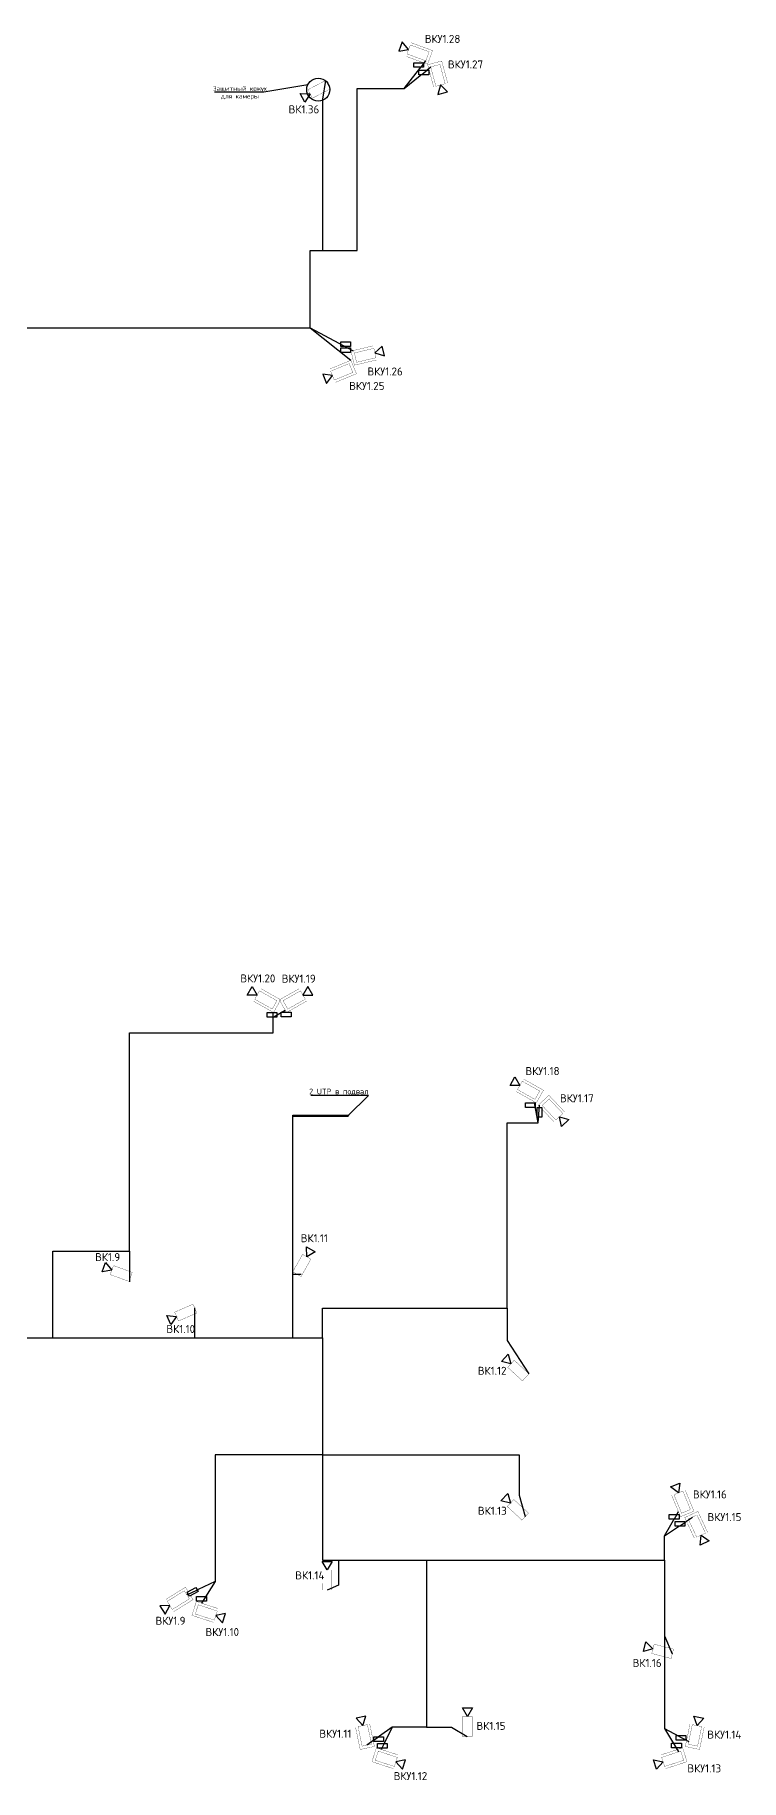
# Model space of a CAD drawing. Header units: millimetres. Extents: x -25459 to 1045457, y -66278 to 462905.
# Drawn here: x 207666 to 238319, y 74458 to 150212 of the extents above; entities that cross this region are included whole.
import ezdxf
from ezdxf import colors
from ezdxf.entities.mleader import LeaderData, LeaderLine
from ezdxf.math import Vec2, Vec3

# ---------------------------------------------------------------- set-up
doc = ezdxf.new("R2010")
doc.units = ezdxf.units.MM
doc.layers.add('_СОТ', color=7, linetype='Continuous')
doc.layers.add('СОТ_Кабель_UTP', color=5, linetype='Continuous')
doc.layers.add('шкаф СКС', color=94, linetype='Continuous', lineweight=50)
doc.layers.add('Шлейф СОТ', color=94, linetype='Continuous', lineweight=30)
doc.styles.add('DEN', font='isocpeur.ttf', dxfattribs={"height": 300})
doc.styles.add('KOSTY_STYLE', font='isocpeur.ttf')

# ---------------------------------------------------------------- blocks, each defined once
blk = doc.blocks.new('Камера уличная')
at = {"layer": 'шкаф СКС', "color": 1, "lineweight": 25}
for p, q in [((1703061, -371858), (1702598, -372131)), ((1702598, -372131), (1703061, -372398)), ((1702598, -372131), (1703061, -372398)), ((1703061, -372398), (1703061, -371858)), ((1703061, -372398), (1703061, -371858)), ((1703061, -372398), (1703061, -371858))]:
    blk.add_line(p, q, dxfattribs=at)
at = {"layer": 'шкаф СКС', "color": 1, "lineweight": 25, "const_width": 13.5}
for points in [[(1702592, -371731), (1701359, -371731), (1701359, -372519), (1702605, -372519)], [(1701512, -372392), (1702598, -372392), (1702598, -371871), (1701512, -371871), (1701512, -372392)]]:
    blk.add_lwpolyline(points, dxfattribs=at)
blk = doc.blocks.new('грозозащита')
at = {"color": 4}
blk.add_wipeout([(0, 335), (700, 335), (700, 0), (0, 0)], dxfattribs=at)
at = {"color": 4, "ltscale": 100}
blk.add_lwpolyline([(0, 335), (700, 335), (700, 0), (0, 0)], close=True, dxfattribs=at)
blk = doc.blocks.new('камера внутренняя')
at = {"color": 0}
blk.add_wipeout([(1951939, -2424562), (1952808, -2424562), (1952808, -2424771), (1953178, -2424557), (1953178, -2424989), (1952808, -2424771), (1952808, -2424979), (1951939, -2424979)], dxfattribs=at)
at = {"layer": 'шкаф СКС', "color": 0, "lineweight": 25}
for p, q in [((1952808, -2424771), (1953178, -2424557)), ((1953178, -2424989), (1952808, -2424771)), ((1953178, -2424557), (1953178, -2424989))]:
    blk.add_line(p, q, dxfattribs=at)
at = {"layer": 'шкаф СКС', "color": 0, "lineweight": 25, "const_width": 10.8}
blk.add_lwpolyline([(1951939, -2424562), (1952808, -2424562), (1952808, -2424979), (1951939, -2424979), (1951939, -2424562)], dxfattribs=at)
blk = doc.blocks.new('_ARCHTICK')
at = {"color": 0, "linetype": 'ByBlock', "const_width": 0.15}
blk.add_lwpolyline([(-0.5, -0.5), (0.5, 0.5)], dxfattribs=at)
blk = doc.blocks.new('_Small')
at = {"color": 0, "linetype": 'ByBlock', "lineweight": -2}
blk.add_circle((0, 0), 0.25, dxfattribs=at)

msp = doc.modelspace()

# ---------------------------------------------------------------- block references
at = {"layer": '_СОТ', "color": 6, "lineweight": 30}
for p, rotation in [((-2851812.693, -412941.467), 60.58382955320515), ((1221249.566, -2848292.995, 0), 160.0880323485674), ((2971893.908, -1349713.014, 0), 203.5143040304147), ((15353.81, -3013531.136, 0), 137.2309884577984), ((15336.683, -3019575.982, 0), 137.2309884577984), ((-2208830.208, -1863741.06, 0), 89.87043108582506), ((1521950.943, -2754525.717, 0), 165.5801453527253), ((-2202744.717, -1870101.4, 0), 89.87043108582506)]:
    msp.add_blockref('камера внутренняя', p, dxfattribs=dict(at, rotation=rotation))
at = {"layer": 'Шлейф СОТ', "lineweight": 30}
for p, xscale, yscale, zscale, rotation in [((1401568.205, -596715.665), 0.7999999999999997, 0.7999999999999997, 0.7999999999999997, 159.9666035733341), ((159230.064, 1540706.559), 0.7999999999999997, 0.7999999999999997, 0.7999999999999997, 285.0440791783353), ((-1171592.671, 111972.745), 0.7999999999999997, 0.7999999999999997, 0.7999999999999997, 13.33313190774604), ((1593375.223, 378994.286), 0.7999999999999997, 0.7999999999999997, 0.7999999999999997, 202.3902487345015), ((1550174.2, -300570.486), -0.7999999999999997, 0.7999999999999998, 0.7999999999999997, 330.6076836639324), ((-1113562.295, -300570.486), 0.7999999999999997, 0.7999999999999997, 0.7999999999999997, 29.3923163360676), ((1561578.556, -304493.747), -0.7999999999999997, 0.7999999999999998, 0.7999999999999997, 330.6076836639324), ((-922324.658, 887495.701), -0.7999999999999997, 0.7999999999999998, 0.7999999999999997, 133.4426693391986), ((1031268.474, -1057971.898), -0.7999999999999997, 0.7999999999999998, 0.7999999999999997, 292.4691518114807), ((-610656.676, 1192372.757), -0.7999999999999998, 0.7999999999999998, 0.7999999999999997, 115.0924065697026), ((1526600.15, 550776.337), 0.7999999999999997, 0.7999999999999997, 0.7999999999999997, 211.9743257158242), ((-989054.408, 783661.363), 0.7999999999999998, 0.7999999999999998, 0.7999999999999998, 342.0941370825256), ((210376.942, -1317361.657), 0.7999999999999997, 0.7999999999999997, 0.7999999999999997, 101.8557264382059), ((247922.915, -1317361.657), -0.7999999999999997, 0.7999999999999998, 0.7999999999999997, 258.1442735617941), ((-981239.187, 777308.94), 0.7999999999999998, 0.7999999999999998, 0.7999999999999998, 342.0941370825256), ((1439507.616, 777308.94), -0.7999999999999997, 0.7999999999999998, 0.7999999999999997, 17.90586291747431)]:
    msp.add_blockref('Камера уличная', p, dxfattribs=dict(at, xscale=xscale, yscale=yscale, zscale=zscale, rotation=rotation))
at = {"layer": 'Шлейф СОТ', "lineweight": 30, "rotation": 207.4894433936003}
msp.add_blockref('камера внутренняя', (3071178.782, -1101968.554), dxfattribs=at)

# ---------------------------------------------------------------- texts
at = {"layer": '_СОТ', "color": 7, "lineweight": 25, "char_height": 347.4358, "attachment_point": 1, "style": 'KOSTY_STYLE'}
for s, insert, width in [('ВКУ1.28', (224589.802, 150210.665), 1383.32616), ('ВКУ1.27', (225594.155, 149104.568), 1383.32616), ('ВКУ1.26', (222099.792, 135775.823), 1383.32616), ('ВКУ1.25', (221307.408, 135148.94), 1383.32616), ('ВКУ1.20', (216583.475, 109429.704), 1383.32616), ('ВКУ1.19', (218380.319, 109419.142), 1383.32616), ('ВКУ1.18', (228958.439, 105409.24), 1383.32616), ('ВКУ1.17', (230459.019, 104228.724), 1383.32616), ('ВКУ1.16', (236230.008, 87033.203), 1383.32616), ('ВКУ1.15', (236862.227, 86048.027), 1383.32616), ('ВКУ1.9', (212902.604, 81548.061), 1383.32616), ('ВКУ1.10', (215071.224, 81058.701), 1363.32324), ('ВКУ1.11', (220013.547, 76644.661), 1383.32616), ('ВКУ1.14', (236851.037, 76607.254), 1383.32616), ('ВКУ1.13', (235987.888, 75140.885), 1383.32616), ('ВКУ1.12', (223239.763, 74806.561), 1383.32616)]:
    msp.add_mtext(s, dxfattribs=dict(at, insert=insert, width=width))

# ---------------------------------------------------------------- leaders
at = {"layer": '_СОТ'}
ml = msp.add_multileader_mtext('Standard', dxfattribs=at)
ml.set_content('2 UTP в подвал', color=256, style='KOSTY_STYLE')
ml.set_leader_properties()
ml.set_arrow_properties(name='SMALL')
ml.build(insert=Vec2(0, 0))
ml.multileader.update_dxf_attribs({"has_dogleg": 0, "text_left_attachment_type": 6, "text_right_attachment_type": 6, "dogleg_length": 100, "arrow_head_size": 100})
ctx = ml.context
ctx.base_point, ctx.char_height, ctx.arrow_head_size, ctx.landing_gap_size, ctx.plane_origin = Vec3(219725.865, 104172.04), 250, 100, 0, Vec3(224199.694, 100266.671)
ctx.left_attachment, ctx.right_attachment, ctx.text_align_type = 6, 6, 2
notes = []
notes.append((ctx, [(0, (1, 1, 0), (222250.865, 104172.04), (-1, 0), 100, [(0, [(221252.511, 103298.948)], 0, [])])]))
ctx.mtext.insert, ctx.mtext.width, ctx.mtext.defined_height, ctx.mtext.alignment, ctx.mtext.flow_direction = Vec3(222150.865, 104472.04), 4086.87114, 557.63, 3, 5
for ctx, leaders in notes:
    for number, flags, end, landing, length, lines in leaders:
        leader = LeaderData()
        leader.index, (leader.has_last_leader_line, leader.has_dogleg_vector, leader.attachment_direction) = number, flags
        leader.last_leader_point, leader.dogleg_vector, leader.dogleg_length = Vec3(end), Vec3(landing), length
        for number, points, colour, breaks in lines:
            line = LeaderLine()
            line.index, line.vertices, line.color, line.breaks = number, Vec3.list(points), colors.encode_raw_color(colour), breaks
            leader.lines.append(line)
        ctx.leaders.append(leader)

# ---------------------------------------------------------------- next in the draw order: linework, layer by layer
at = {"layer": 'СОТ_Кабель_UTP', "ltscale": 100}
for points in [[(185465.691, 90482.684), (185465.691, 91733.679), (186176.759, 91733.679), (186176.759, 93651.337), (218868.617, 93651.337), (218868.617, 103323.948), (221252.511, 103323.948)], [(185465.691, 90482.684), (185465.691, 91733.679), (186176.759, 91733.679), (186176.759, 93651.337), (218868.617, 93651.337), (218868.617, 103273.948), (221252.511, 103273.948)], [(185465.691, 90482.684), (185465.691, 91733.679), (186176.759, 91733.679), (186176.759, 93651.337), (208444.556, 93651.337), (208444.556, 97417.769), (211768.586, 97417.769), (211768.586, 96091.557)], [(185465.691, 90482.684), (185465.691, 91733.679), (186176.759, 91733.679), (186176.759, 93651.337), (218868.617, 93651.337), (218868.617, 96419.041), (219220.457, 96419.041)], [(185465.691, 90482.684), (185465.691, 91733.679), (186176.759, 91733.679), (186176.759, 93651.337), (214612.926, 93651.337), (214612.926, 94952.718)], [(185465.691, 90482.684), (185465.691, 91733.679), (186176.759, 91733.679), (186176.759, 93651.337), (220155.374, 93651.337), (220155.374, 94949.849), (228161.886, 94949.849), (228161.886, 93536.09), (229109.166, 92092.33)], [(185465.691, 90482.684), (185465.691, 91733.679), (186176.759, 91733.679), (186176.759, 93651.337), (220155.374, 93651.337), (220155.374, 88570.9), (228690.295, 88570.9), (228690.295, 86830.615), (228950.518, 85894.491)]]:
    msp.add_lwpolyline(points, dxfattribs=at)
at = {"layer": 'Шлейф СОТ', "color": 7, "lineweight": 30, "ltscale": 100}
msp.add_circle((219966.275, 147836.118), 500, dxfattribs=at)

# ---------------------------------------------------------------- next in the draw order: block references
at = {"xscale": 0.6031578781750039, "yscale": 0.6031578781750039, "zscale": 0.6031578781750039}
for p in [(224108.7, 148804.205), (220948.901, 136427.324), (217752.107, 107577.904), (228964.336, 103657.371), (235202.623, 85783.368), (214685.911, 82224.15), (222536.058, 75841.492), (235501.593, 76185.909)]:
    msp.add_blockref('грозозащита', p, dxfattribs=at)

# ---------------------------------------------------------------- next in the draw order: texts
at = {"layer": '_СОТ', "color": 7, "lineweight": 25, "char_height": 347.4358, "width": 1248.59224, "attachment_point": 1, "style": 'KOSTY_STYLE'}
for s, insert in [('ВК1.36', (218679.212, 147154.168)), ('ВК1.11', (219204.184, 98152.905)), ('ВК1.9', (210279.153, 97333.422)), ('ВК1.10', (213373.453, 94213.192)), ('ВК1.12', (226890.106, 92398.663)), ('ВК1.13', (226895.362, 86322.912)), ('ВК1.14', (218965.869, 83519.199)), ('ВК1.16', (233611.436, 79716.058)), ('ВК1.15', (226833.246, 76986.337))]:
    msp.add_mtext(s, dxfattribs=dict(at, insert=insert))

# ---------------------------------------------------------------- next in the draw order: block references
at = {"xscale": 0.6031578781750039, "yscale": 0.6031578781750039, "zscale": 0.6031578781750039}
for p in [(224335.822, 148479.229), (220948.901, 136679.659), (218361.541, 107583.391), (235460.856, 85480.814), (222371.846, 76130.082), (235304.763, 75854.329)]:
    msp.add_blockref('грозозащита', p, dxfattribs=at)
for p, rotation in [((229666.449, 103234.517), 90), ((214650.618, 82817.505), 208.6986594530472)]:
    msp.add_blockref('грозозащита', p, dxfattribs=dict(at, rotation=rotation))

# ---------------------------------------------------------------- next in the draw order: leaders
at = {"color": 7}
ml = msp.add_multileader_mtext('Standard', dxfattribs=at)
ml.set_content('Защитный кожух для камеры', color=7, style='DEN')
ml.set_leader_properties()
ml.set_arrow_properties(name='ARCHTICK')
ml.build(insert=Vec2(0, 0))
ml.multileader.update_dxf_attribs({"has_dogleg": 0, "text_left_attachment_type": 6, "text_right_attachment_type": 6, "dogleg_length": 172.052, "arrow_head_size": 100})
ctx = ml.context
ctx.base_point, ctx.char_height, ctx.arrow_head_size, ctx.plane_origin = Vec3(215515.58, 147725.834), 200, 100, Vec3(221000.831, 147893.424)
ctx.left_attachment, ctx.right_attachment, ctx.text_align_type = 6, 6, 1
notes = []
notes.append((ctx, [(0, (1, 1, 0), (217781.632, 147725.834), (-1, 0), 172.052, [(1, [(219511.933, 148044.86)], 0, [])])]))
ctx.mtext.insert, ctx.mtext.width, ctx.mtext.alignment, ctx.mtext.flow_direction = Vec3(216562.58, 147985.834), 2130.69682, 2, 5
ctx.mtext.has_bg_fill, ctx.mtext.bg_color, ctx.mtext.bg_scale_factor, ctx.mtext.bg_transparency, ctx.mtext.use_window_bg_color = 1, -1027028792, 1.5, 0, 1
for ctx, leaders in notes:
    for number, flags, end, landing, length, lines in leaders:
        leader = LeaderData()
        leader.index, (leader.has_last_leader_line, leader.has_dogleg_vector, leader.attachment_direction) = number, flags
        leader.last_leader_point, leader.dogleg_vector, leader.dogleg_length = Vec3(end), Vec3(landing), length
        for number, points, colour, breaks in lines:
            line = LeaderLine()
            line.index, line.vertices, line.color, line.breaks = number, Vec3.list(points), colors.encode_raw_color(colour), breaks
            leader.lines.append(line)
        ctx.leaders.append(leader)

# ---------------------------------------------------------------- next in the draw order: linework, layer by layer
at = {"layer": 'СОТ_Кабель_UTP', "ltscale": 100}
for points in [[(176151.592, 119255.848), (176151.592, 121285.968), (179455.114, 121285.968), (179455.114, 127526.557), (190463.682, 137490.897), (191987.69, 137490.897), (219612.108, 137496.631), (219612.108, 140854.688), (221652.965, 140854.688), (221652.965, 147888.357), (223700.063, 147888.357), (224634.027, 149086.876)], [(176151.592, 119255.848), (176151.592, 121285.968), (179455.114, 121285.968), (179455.114, 127526.557), (190463.682, 137490.897), (191987.69, 137490.897), (219612.108, 137496.631), (219612.108, 140854.688), (221652.965, 140854.688), (221652.965, 147888.357), (223700.063, 147888.357), (224845.587, 148823.564)], [(176151.592, 119255.848), (176151.592, 121285.968), (179455.114, 121285.968), (179455.114, 138870.343), (191987.69, 138870.343), (191987.69, 137490.897), (219612.108, 137496.631), (219612.108, 140854.688), (220170.993, 140854.688), (220170.993, 147419.546), (220287.452, 148234.267)], [(176151.592, 119255.848), (176151.592, 121285.968), (179455.114, 121285.968), (179455.114, 138870.343), (191987.69, 138870.343), (191987.69, 137490.897), (219612.108, 137496.631), (221381.106, 136086.31)], [(176151.592, 119255.848), (176151.592, 121285.968), (179455.114, 121285.968), (179455.114, 138870.343), (191987.69, 138870.343), (191987.69, 137490.897), (219612.108, 137496.631), (221476.223, 136504.654)], [(185465.691, 90482.684), (185465.691, 91733.679), (186176.759, 91733.679), (186176.759, 93651.337), (208444.556, 93651.337), (208444.556, 97417.769), (211768.586, 97417.769), (211768.586, 106895.167), (218005.523, 106895.167), (218005.523, 107576.557), (218533.815, 107874.141)], [(185465.691, 90482.684), (185465.691, 91733.679), (186176.759, 91733.679), (186176.759, 93651.337), (208444.556, 93651.337), (208444.556, 97417.769), (211768.586, 97417.769), (211768.586, 106895.167), (218005.523, 106895.167), (218005.523, 107780.24)], [(185465.691, 90482.684), (185465.691, 91733.679), (186176.759, 91733.679), (186176.759, 93651.337), (220155.374, 93651.337), (220155.374, 94949.849), (228161.886, 94949.849), (228161.886, 102990.267), (229505.054, 102990.267), (229345.054, 103859.706)], [(185465.691, 90482.684), (185465.691, 91733.679), (186176.759, 91733.679), (186176.759, 93651.337), (220155.374, 93651.337), (220155.374, 94949.849), (228161.886, 94949.849), (228161.886, 102990.267), (229505.054, 102990.267), (229573.961, 103752.726)], [(185465.691, 90482.684), (185465.691, 91733.679), (186176.759, 91733.679), (186176.759, 93651.337), (220155.374, 93651.337), (220155.374, 88570.9), (215489.666, 88570.9), (215489.666, 83083.475), (214897.152, 82137.136)], [(185465.691, 90482.684), (185465.691, 91733.679), (186176.759, 91733.679), (186176.759, 93651.337), (220155.374, 93651.337), (220155.374, 88570.9), (215489.666, 88570.9), (215489.666, 83083.475), (214259.458, 82501.371)], [(185465.691, 90482.684), (185465.691, 91733.679), (186176.759, 91733.679), (186176.759, 93651.337), (220155.374, 93651.337), (220155.374, 84009.781), (220842.214, 84009.781), (220842.214, 82921.796), (220348.265, 82709.472)], [(185465.691, 90482.684), (185465.691, 91733.679), (186176.759, 91733.679), (186176.759, 93651.337), (220155.374, 93651.337), (220155.374, 84009.781), (224657.394, 84009.781), (224657.394, 76752.208), (223179.086, 76752.208), (222695.054, 75790.309)], [(185465.691, 90482.684), (185465.691, 91733.679), (186176.759, 91733.679), (186176.759, 93651.337), (220155.374, 93651.337), (220155.374, 84009.781), (224657.394, 84009.781), (224657.394, 76752.208), (225748.691, 76752.208), (226433.756, 76349.132)], [(185465.691, 90482.684), (185465.691, 91733.679), (186176.759, 91733.679), (186176.759, 93651.337), (220155.374, 93651.337), (220155.374, 84009.781), (224657.394, 84009.781), (224657.394, 76752.208), (223179.086, 76752.208), (222073.518, 75973.453)], [(185465.691, 90482.684), (185465.691, 91733.679), (186176.759, 91733.679), (186176.759, 93651.337), (220155.374, 93651.337), (220155.374, 84009.781), (234992.967, 84009.781), (234992.967, 76699.975), (235595.054, 75679.791)], [(185465.691, 90482.684), (185465.691, 91733.679), (186176.759, 91733.679), (186176.759, 93651.337), (220155.374, 93651.337), (220155.374, 84009.781), (234992.967, 84009.781), (234992.967, 76699.975), (236046.576, 76131.557)], [(185465.691, 90482.684), (185465.691, 91733.679), (186176.759, 91733.679), (186176.759, 93651.337), (220155.374, 93651.337), (220155.374, 84009.781), (234992.967, 84009.781), (234992.967, 80717.972), (235333.85, 79939.698)], [(185465.691, 90482.684), (185465.691, 91733.679), (186176.759, 91733.679), (186176.759, 93651.337), (220155.374, 93651.337), (220155.374, 84009.781), (234992.967, 84009.781), (234992.967, 85065.583), (236213.319, 85877.954)], [(185465.691, 90482.684), (185465.691, 91733.679), (186176.759, 91733.679), (186176.759, 93651.337), (220155.374, 93651.337), (220155.374, 84009.781), (234992.967, 84009.781), (234992.967, 85065.583), (235595.054, 86118.154)]]:
    msp.add_lwpolyline(points, dxfattribs=at)

doc.saveas('drawing.dxf')
